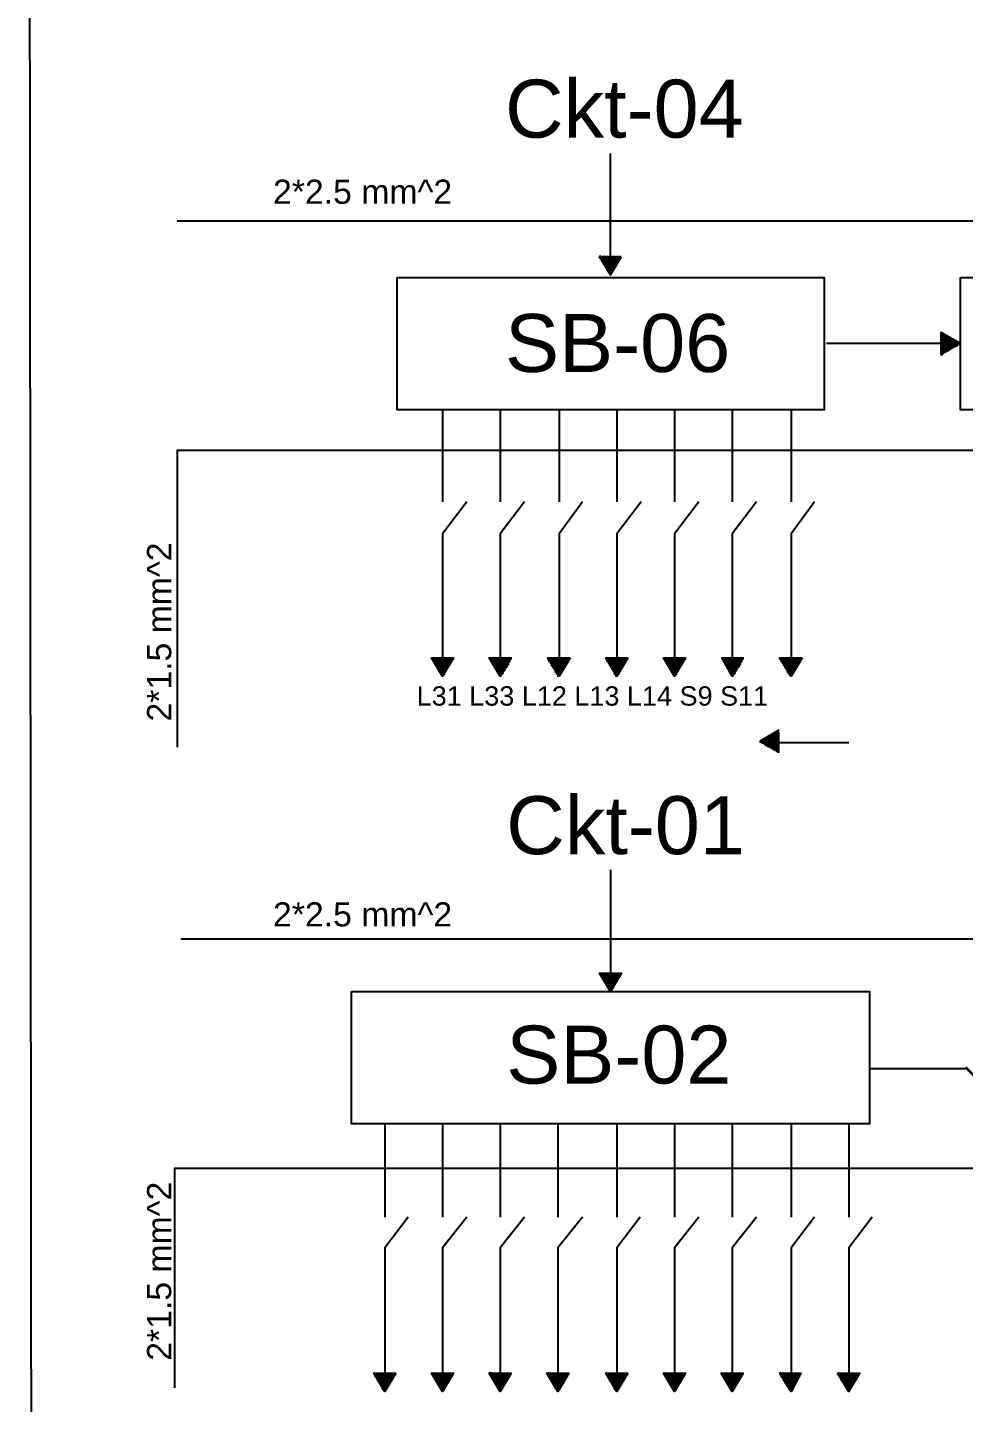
# Model space of a CAD drawing. Header units: inches. Extents: x 603 to 2949, y 241 to 2272.
# Drawn here: x 603 to 990, y 701 to 1270 of the extents above; entities that cross this region are included whole.
import ezdxf

# ---------------------------------------------------------------- set-up
doc = ezdxf.new("R2010")
doc.units = ezdxf.units.IN
doc.header["$MEASUREMENT"] = 0
doc.layers.add('PDF_0', color=7, linetype='Continuous')
doc.layers.add('PDF_Text', color=7, linetype='Continuous')
doc.layers.add('PDF_conduit', color=40, linetype='Continuous', true_color=0xffbf00)
doc.layers.add('PDF_Layer1', color=100, linetype='Continuous', true_color=0x00ff3f)
doc.styles.add('PDF Arial', font='arial.ttf')

msp = doc.modelspace()

# ---------------------------------------------------------------- linework, layer by layer
at = {"layer": 'PDF_0', "lineweight": 25}
msp.add_lwpolyline([(603.01, 2272.08), (2945.66, 2272.08), (2947.69, 241.17), (605.04, 241.17)], close=True, dxfattribs=at)
at = {"layer": 'PDF_conduit', "lineweight": 25}
for points in [[(841.13, 1172.85), (844.18, 1175.39), (841.13, 1172.34), (844.18, 1175.39), (844.18, 1204.33), (844.18, 1218.04)], [(664.95, 1190.11), (1469.7, 1190.11), (1969.3, 1190.11)], [(840.12, 1175.39), (839.61, 1174.88), (840.12, 1175.39), (839.61, 1175.39), (844.18, 1167.77), (844.18, 1168.28)], [(840.12, 1174.88), (840.63, 1175.39), (840.12, 1174.88), (840.63, 1175.39)], [(840.12, 1173.87), (841.64, 1175.39)], [(842.66, 1175.39), (840.63, 1173.36), (842.66, 1175.39), (840.63, 1173.87), (842.15, 1175.39), (840.63, 1173.87), (842.15, 1175.39)], [(840.63, 1173.36), (843.17, 1175.39), (840.63, 1173.36)], [(843.17, 1175.39), (841.13, 1172.85), (843.67, 1175.39), (841.13, 1172.85), (843.67, 1175.39)], [(841.13, 1172.34), (844.69, 1175.39), (841.64, 1172.34), (844.69, 1175.39)], [(841.64, 1171.33), (845.7, 1175.39)], [(846.72, 1175.39), (842.15, 1170.82), (846.72, 1175.39), (842.15, 1171.33), (846.21, 1175.39), (842.15, 1171.33), (846.21, 1175.39)], [(842.15, 1170.82), (847.23, 1175.39), (842.15, 1170.82)], [(847.23, 1175.39), (842.66, 1170.31), (847.74, 1175.39), (842.66, 1170.31), (847.74, 1175.39)], [(842.66, 1170.31), (848.24, 1175.39), (842.66, 1169.8), (848.24, 1175.39), (842.66, 1169.8)], [(843.17, 1169.8), (848.24, 1174.88)], [(847.74, 1174.37), (843.17, 1169.3), (847.74, 1173.87)], [(847.23, 1173.87), (843.17, 1169.3), (847.23, 1173.36)], [(843.17, 1169.3), (846.72, 1172.85)], [(843.17, 1168.79), (846.72, 1172.34)], [(844.18, 1167.77), (848.75, 1175.39)], [(846.21, 1171.83), (843.67, 1168.79), (846.21, 1171.33)], [(843.67, 1168.79), (845.7, 1170.82), (843.67, 1168.79)], [(845.2, 1170.31), (843.67, 1168.28), (845.2, 1169.8)], [(844.69, 1169.3), (843.67, 1168.28), (844.69, 1168.79)], [(988.88, 1139.34), (980.76, 1143.91), (986.85, 1138.32), (981.27, 1143.91)], [(983.81, 1136.8), (980.76, 1139.34), (951.82, 1139.34), (933.54, 1139.34)], [(986.34, 1137.82), (980.76, 1143.4), (986.34, 1137.82)], [(986.34, 1138.32), (980.76, 1143.4)], [(980.76, 1142.89), (986.34, 1137.82), (980.76, 1142.89), (985.84, 1137.82), (980.76, 1142.39), (985.84, 1137.82), (980.76, 1142.39)], [(985.33, 1137.31), (980.76, 1141.88), (985.33, 1137.31), (980.76, 1141.88)], [(980.76, 1140.86), (984.82, 1137.31), (980.76, 1141.37), (985.33, 1137.31), (980.76, 1141.37)], [(984.82, 1136.8), (980.76, 1140.86), (984.82, 1136.8)], [(984.31, 1136.8), (980.76, 1140.36), (984.31, 1136.8), (980.76, 1139.85), (984.31, 1136.8), (980.76, 1139.85)], [(988.38, 1139.34), (987.87, 1139.85), (988.38, 1139.34), (988.88, 1139.34), (980.76, 1134.77), (981.27, 1134.77), (980.76, 1135.28), (981.27, 1134.77)], [(980.76, 1138.83), (983.81, 1136.29), (980.76, 1139.34), (983.81, 1136.29)], [(983.3, 1136.29), (980.76, 1138.83), (983.3, 1136.29), (980.76, 1138.32), (983.3, 1136.29), (980.76, 1138.32)], [(981.78, 1143.4), (986.85, 1138.32), (982.28, 1143.4)], [(986.85, 1138.32), (982.28, 1142.89)], [(982.79, 1142.89), (987.36, 1138.32), (983.3, 1142.39)], [(983.81, 1142.39), (987.36, 1138.83), (984.31, 1141.88)], [(984.82, 1141.88), (987.87, 1138.83), (984.82, 1141.37)], [(985.33, 1141.37), (987.87, 1138.83), (985.84, 1140.86)], [(987.87, 1138.83), (986.34, 1140.86)], [(986.85, 1140.36), (988.38, 1139.34), (987.36, 1140.36)], [(982.79, 1135.79), (980.76, 1137.82), (982.79, 1135.79), (980.76, 1137.82)], [(982.28, 1135.79), (980.76, 1137.31), (982.79, 1135.79), (980.76, 1137.31)], [(982.28, 1135.28), (980.76, 1136.8), (982.28, 1135.79), (980.76, 1136.8)], [(981.78, 1135.28), (980.76, 1136.29), (981.78, 1135.28), (980.76, 1135.79), (981.78, 1135.28), (980.76, 1135.79)], [(981.27, 1135.28), (980.76, 1135.28)], [(2029.72, 1095.17), (706.08, 1095.17), (664.95, 1095.17), (664.95, 972.3)], [(913.74, 979.41), (906.12, 974.84), (906.12, 974.33)], [(913.23, 978.9), (913.74, 977.88), (912.72, 978.9)], [(913.74, 978.39), (913.23, 978.9), (913.74, 978.39), (913.23, 978.9), (913.74, 978.9)], [(913.74, 970.77), (908.15, 975.85), (913.74, 970.27), (908.15, 975.85), (913.74, 970.27), (906.12, 974.84)], [(907.14, 973.82), (906.12, 974.84), (906.63, 974.33)], [(908.66, 972.81), (906.63, 974.84), (908.66, 973.31)], [(908.15, 973.31), (906.63, 974.84), (907.65, 973.82)], [(911.2, 971.79), (907.14, 975.34), (910.69, 971.79)], [(910.19, 972.3), (907.14, 975.34), (909.68, 972.3)], [(907.14, 975.34), (909.17, 972.81)], [(907.65, 975.85), (912.72, 970.77)], [(912.22, 970.77), (907.65, 975.34), (911.71, 971.28), (907.65, 975.34)], [(908.15, 975.85), (913.23, 970.27)], [(909.17, 976.36), (913.74, 971.28), (908.66, 976.36), (913.74, 971.28)], [(908.66, 976.36), (913.74, 970.77), (908.66, 975.85)], [(913.74, 972.3), (909.17, 976.36), (913.74, 971.79), (909.17, 976.36), (913.74, 971.79)], [(909.68, 976.87), (913.74, 972.3), (909.68, 976.87), (913.74, 972.81), (909.68, 976.87), (913.74, 972.81)], [(910.69, 977.37), (913.74, 973.82), (910.19, 977.37)], [(913.74, 973.82), (910.19, 976.87), (913.74, 973.31), (910.19, 976.87)], [(913.74, 974.84), (910.69, 977.37), (913.74, 974.33), (910.69, 977.37), (913.74, 974.33), (942.68, 974.33)], [(911.71, 977.88), (913.74, 975.34), (911.2, 977.88), (913.74, 975.34)], [(911.2, 977.37), (913.74, 974.84), (911.2, 977.37)], [(913.74, 976.36), (911.71, 977.88), (913.74, 975.85), (911.71, 977.88), (913.74, 975.85)], [(913.74, 977.88), (912.72, 978.39), (913.74, 977.37), (912.72, 978.39), (913.74, 976.87), (912.22, 978.39), (913.74, 976.87)], [(912.22, 978.39), (913.74, 976.36), (912.22, 978.39)], [(844.18, 921.52), (844.18, 907.82), (844.18, 878.88), (841.64, 875.83), (844.69, 878.88), (841.64, 875.83), (844.69, 878.88)], [(666.48, 893.09), (1525.55, 893.09), (1984.54, 893.09)], [(844.69, 871.77), (844.18, 871.26), (839.61, 878.88), (840.12, 878.88), (839.61, 878.37)], [(840.12, 878.88), (840.12, 878.37), (840.63, 878.88), (840.12, 878.37), (840.63, 878.88)], [(841.64, 878.88), (840.63, 877.35), (841.64, 878.88), (840.12, 877.86), (841.13, 878.88), (840.12, 877.86), (841.13, 878.88)], [(840.63, 877.35), (842.15, 878.88), (840.63, 877.35), (842.15, 878.88)], [(840.63, 876.84), (842.66, 878.88), (840.63, 876.84)], [(842.66, 878.88), (841.13, 876.84), (843.17, 878.88), (841.13, 876.34), (843.17, 878.88)], [(841.13, 876.34), (843.67, 878.88), (841.13, 876.34), (844.18, 878.88), (841.13, 875.83)], [(845.7, 878.88), (842.15, 874.81), (845.7, 878.88), (841.64, 875.32), (845.2, 878.88), (841.64, 875.32), (845.2, 878.88)], [(842.15, 874.81), (846.21, 878.88), (842.15, 874.81), (846.21, 878.88)], [(842.15, 874.31), (846.72, 878.88), (842.15, 874.31)], [(846.72, 878.88), (842.66, 874.31), (847.23, 878.88), (842.66, 873.8), (847.23, 878.88)], [(842.66, 873.8), (847.74, 878.88), (842.66, 873.8), (848.24, 878.88), (842.66, 873.29)], [(848.24, 878.88), (843.17, 873.29), (848.75, 878.88), (843.17, 873.29)], [(848.75, 878.37), (843.17, 872.78), (848.24, 878.37)], [(848.24, 877.86), (843.17, 872.78), (847.74, 877.35)], [(843.17, 872.78), (847.74, 876.84)], [(847.23, 876.34), (843.67, 872.28), (847.23, 875.83)], [(844.18, 871.26), (848.75, 878.88)], [(846.72, 875.83), (843.67, 872.28), (846.72, 875.32)], [(843.67, 872.28), (846.21, 874.81)], [(846.21, 874.31), (843.67, 871.77), (845.7, 873.8)], [(843.67, 871.77), (845.7, 873.29)], [(844.18, 871.77), (845.2, 872.78), (844.18, 871.26), (844.69, 872.28)], [(991.42, 839.78), (994.98, 836.23), (991.42, 839.78), (994.47, 836.23), (991.42, 839.27), (994.47, 836.23), (991.42, 839.27), (962.48, 839.27), (951.31, 839.27)], [(663.94, 707.26), (663.94, 798.15), (2029.72, 798.15)]]:
    msp.add_lwpolyline(points, dxfattribs=at)
for points in [[(840.12, 1174.37), (841.13, 1175.39), (840.12, 1174.37), (841.64, 1175.39)], [(841.64, 1171.83), (845.2, 1175.39), (841.64, 1171.83), (845.7, 1175.39)]]:
    msp.add_lwpolyline(points, close=True, dxfattribs=at)
at = {"layer": 'PDF_Layer1', "lineweight": 25}
for points in [[(755.84, 1166.76), (932.53, 1166.76), (932.53, 1111.92), (755.84, 1111.92)], [(988.88, 1166.76), (1138.66, 1166.76), (1138.66, 1111.92), (988.88, 1111.92)], [(779.19, 1009.36), (774.62, 1001.75), (770.05, 1009.36)], [(803.06, 1009.36), (798.49, 1001.75), (793.92, 1009.36)], [(794.42, 1008.85), (794.42, 1009.36), (794.42, 1008.85), (794.93, 1009.36)], [(827.43, 1009.36), (822.86, 1001.75), (818.29, 1009.36)], [(851.29, 1009.36), (846.72, 1001.75), (842.15, 1009.36)], [(875.15, 1009.36), (870.58, 1001.75), (866.01, 1009.36)], [(890.38, 1008.85), (890.38, 1009.36), (890.38, 1008.85), (890.89, 1009.36)], [(899.02, 1009.36), (894.45, 1001.75), (890.38, 1009.36)], [(923.39, 1009.36), (918.82, 1001.75), (914.25, 1009.36)], [(737.05, 871.26), (951.31, 871.26), (951.31, 816.43), (737.05, 816.43)], [(755.33, 713.36), (750.76, 705.74), (746.19, 713.36)], [(779.19, 713.36), (774.62, 705.74), (770.05, 713.36)], [(803.06, 713.36), (798.49, 705.74), (793.92, 713.36)], [(826.92, 713.36), (822.35, 705.74), (817.78, 713.36)], [(851.29, 713.36), (846.72, 705.74), (842.15, 713.36)], [(875.15, 713.36), (870.58, 705.74), (866.01, 713.36)], [(867.03, 711.83), (868.55, 713.36), (867.03, 711.83), (869.06, 713.36)], [(868.55, 709.29), (872.61, 713.36), (868.55, 709.29), (873.12, 713.36)], [(899.02, 713.36), (894.45, 705.74), (889.88, 713.36)], [(922.88, 713.36), (918.82, 705.74), (914.25, 713.36)]]:
    msp.add_lwpolyline(points, close=True, dxfattribs=at)
for points in [[(774.62, 1111.92), (774.62, 1073.84)], [(798.49, 1111.92), (798.49, 1073.84)], [(822.86, 1111.92), (822.86, 1073.84)], [(846.72, 1111.92), (846.72, 1073.84)], [(870.58, 1111.92), (870.58, 1073.84)], [(894.45, 1111.92), (894.45, 1073.84)], [(918.82, 1111.92), (918.82, 1073.84)], [(784.78, 1073.84), (774.62, 1060.64), (774.62, 1009.36)], [(808.64, 1073.84), (798.49, 1060.64), (798.49, 1009.36), (795.95, 1006.32), (798.49, 1009.36), (795.95, 1006.82)], [(832.5, 1073.84), (822.86, 1060.64), (822.86, 1009.36), (819.81, 1006.32), (822.86, 1009.36), (819.81, 1006.32), (822.35, 1009.36)], [(856.87, 1073.84), (846.72, 1060.64), (846.72, 1009.36), (843.67, 1006.32), (846.72, 1009.36), (843.67, 1006.32)], [(880.74, 1073.84), (870.58, 1060.64), (870.58, 1009.36), (868.04, 1006.32), (871.09, 1009.36), (868.04, 1006.32)], [(904.6, 1073.84), (894.45, 1060.64), (894.45, 1009.36)], [(928.46, 1073.84), (918.82, 1060.64), (918.82, 1009.36), (915.77, 1006.32), (918.82, 1009.36), (915.77, 1006.32), (918.31, 1009.36)], [(770.05, 1009.36), (770.05, 1009.36)], [(770.05, 1008.85), (770.56, 1009.36), (770.56, 1008.85), (770.56, 1009.36)], [(770.56, 1008.85), (771.07, 1009.36), (770.56, 1008.35), (771.58, 1009.36), (770.56, 1008.35), (771.58, 1009.36)], [(770.56, 1008.35), (772.08, 1009.36), (771.07, 1007.84), (772.08, 1009.36)], [(771.07, 1007.84), (772.59, 1009.36), (771.07, 1007.84)], [(772.59, 1009.36), (771.07, 1007.33), (773.1, 1009.36), (771.07, 1007.33), (773.1, 1009.36)], [(771.58, 1007.33), (773.61, 1009.36), (771.58, 1006.82), (773.61, 1009.36)], [(771.58, 1006.82), (774.11, 1009.36), (771.58, 1006.82), (774.11, 1009.36)], [(771.58, 1006.32), (774.62, 1009.36), (772.08, 1006.32), (775.13, 1009.36), (772.08, 1006.32)], [(775.13, 1009.36), (772.08, 1005.81), (775.64, 1009.36), (772.08, 1005.81), (775.64, 1009.36)], [(772.08, 1005.81), (776.15, 1009.36), (772.59, 1005.3), (776.15, 1009.36)], [(772.59, 1005.3), (776.65, 1009.36), (772.59, 1005.3)], [(776.65, 1009.36), (772.59, 1004.79), (777.16, 1009.36), (772.59, 1004.79), (777.16, 1009.36)], [(773.1, 1004.79), (777.67, 1009.36), (773.1, 1004.28), (777.67, 1009.36)], [(773.1, 1004.28), (778.18, 1009.36), (773.1, 1004.28)], [(778.18, 1009.36), (773.1, 1003.78), (778.68, 1009.36), (773.1, 1003.78)], [(773.61, 1003.78), (779.19, 1009.36), (773.61, 1003.78)], [(779.19, 1008.85), (773.61, 1003.27), (778.68, 1008.85)], [(778.68, 1008.35), (773.61, 1003.27), (778.18, 1007.84)], [(773.61, 1003.27), (778.18, 1007.33)], [(794.42, 1009.36), (794.42, 1009.36)], [(794.93, 1009.36), (794.42, 1008.35), (795.44, 1009.36), (794.42, 1008.35)], [(794.93, 1008.35), (795.95, 1009.36), (794.93, 1008.35)], [(795.95, 1009.36), (794.93, 1007.84), (796.45, 1009.36), (794.93, 1007.84), (796.45, 1009.36)], [(794.93, 1007.33), (796.96, 1009.36), (794.93, 1007.33)], [(796.96, 1009.36), (795.44, 1007.33), (797.47, 1009.36), (795.44, 1007.33)], [(797.47, 1009.36), (795.44, 1006.82), (797.98, 1009.36), (795.44, 1006.82), (797.98, 1009.36)], [(795.95, 1006.32), (798.99, 1009.36), (795.95, 1006.32)], [(798.99, 1009.36), (795.95, 1005.81), (799.5, 1009.36), (795.95, 1005.81)], [(796.45, 1005.81), (800.01, 1009.36), (796.45, 1005.81)], [(800.01, 1009.36), (796.45, 1005.3), (800.52, 1009.36), (796.45, 1005.3), (800.52, 1009.36)], [(796.45, 1004.79), (801.02, 1009.36), (796.45, 1004.79)], [(801.02, 1009.36), (796.96, 1004.79), (801.53, 1009.36), (796.96, 1004.79)], [(801.53, 1009.36), (796.96, 1004.28), (802.04, 1009.36), (796.96, 1004.28), (802.04, 1009.36)], [(796.96, 1003.78), (802.55, 1009.36), (797.47, 1003.78), (802.55, 1009.36)], [(797.47, 1003.78), (803.06, 1009.36), (797.47, 1003.78)], [(797.47, 1003.27), (803.06, 1008.85), (797.47, 1003.27), (802.55, 1008.35)], [(802.55, 1007.84), (797.98, 1003.27), (802.04, 1007.33)], [(818.79, 1009.36), (818.29, 1008.85), (818.79, 1009.36), (818.29, 1008.85), (818.29, 1009.36)], [(818.29, 1008.35), (819.3, 1009.36), (818.79, 1008.35), (819.3, 1009.36)], [(818.79, 1008.35), (819.81, 1009.36), (818.79, 1008.35)], [(819.81, 1009.36), (818.79, 1007.84), (820.32, 1009.36), (818.79, 1007.84), (820.83, 1009.36), (819.3, 1007.33), (820.83, 1009.36)], [(819.3, 1007.33), (821.33, 1009.36), (819.3, 1007.33), (821.33, 1009.36)], [(819.3, 1006.82), (821.84, 1009.36), (819.3, 1006.82)], [(821.84, 1009.36), (819.81, 1006.82), (822.35, 1009.36), (819.81, 1006.82)], [(819.81, 1005.81), (823.36, 1009.36), (820.32, 1005.81), (823.36, 1009.36)], [(820.32, 1005.81), (823.87, 1009.36), (820.32, 1005.81)], [(823.87, 1009.36), (820.32, 1005.3), (824.38, 1009.36), (820.32, 1005.3), (824.89, 1009.36), (820.83, 1004.79), (824.89, 1009.36)], [(820.83, 1004.79), (825.4, 1009.36), (820.83, 1004.79), (825.4, 1009.36)], [(820.83, 1004.28), (825.9, 1009.36), (820.83, 1004.28)], [(825.9, 1009.36), (821.33, 1004.28), (826.41, 1009.36), (821.33, 1003.78), (826.41, 1009.36)], [(821.33, 1003.78), (826.92, 1009.36), (821.33, 1003.78), (826.92, 1009.36)], [(821.33, 1003.27), (826.92, 1008.85), (821.84, 1003.27), (826.41, 1008.35)], [(826.41, 1007.84), (821.84, 1003.27), (825.9, 1007.33)], [(842.15, 1009.36), (842.15, 1009.36)], [(842.15, 1008.85), (842.66, 1009.36), (842.15, 1008.85), (842.66, 1009.36)], [(842.66, 1008.85), (843.17, 1009.36), (842.66, 1008.35), (843.17, 1009.36)], [(842.66, 1008.35), (843.67, 1009.36), (842.66, 1008.35), (843.67, 1009.36)], [(842.66, 1007.84), (844.18, 1009.36), (843.17, 1007.84), (844.18, 1009.36)], [(843.17, 1007.84), (844.69, 1009.36), (843.17, 1007.33), (844.69, 1009.36)], [(843.17, 1007.33), (845.2, 1009.36), (843.17, 1007.33), (845.7, 1009.36), (843.67, 1006.82), (845.7, 1009.36)], [(843.67, 1006.82), (846.21, 1009.36), (843.67, 1006.82), (846.21, 1009.36)], [(844.18, 1006.32), (847.23, 1009.36), (844.18, 1005.81), (847.23, 1009.36)], [(844.18, 1005.81), (847.74, 1009.36), (844.18, 1005.81), (847.74, 1009.36)], [(844.18, 1005.3), (848.24, 1009.36), (844.18, 1005.3)], [(848.24, 1009.36), (844.69, 1005.3), (848.75, 1009.36), (844.69, 1004.79), (848.75, 1009.36)], [(844.69, 1004.79), (849.26, 1009.36), (844.69, 1004.79), (849.77, 1009.36), (845.2, 1004.28), (849.77, 1009.36)], [(845.2, 1004.28), (850.27, 1009.36), (845.2, 1004.28)], [(850.27, 1009.36), (845.2, 1003.78), (850.78, 1009.36), (845.2, 1003.78), (850.78, 1009.36)], [(845.7, 1003.78), (851.29, 1009.36)], [(851.29, 1008.85), (845.7, 1003.27), (850.78, 1008.85)], [(850.78, 1008.35), (845.7, 1003.27), (850.27, 1007.84)], [(845.7, 1003.27), (850.27, 1007.33)], [(866.01, 1009.36), (866.52, 1009.36), (866.01, 1008.85)], [(866.52, 1009.36), (866.52, 1008.85), (867.03, 1009.36), (866.52, 1008.85)], [(867.03, 1009.36), (866.52, 1008.35), (867.54, 1009.36), (866.52, 1008.35), (867.54, 1009.36)], [(867.03, 1008.35), (868.04, 1009.36), (867.03, 1007.84), (868.04, 1009.36)], [(867.03, 1007.84), (868.55, 1009.36), (867.03, 1007.84)], [(868.55, 1009.36), (867.03, 1007.33), (869.06, 1009.36), (867.03, 1007.33)], [(869.06, 1009.36), (867.54, 1007.33), (869.57, 1009.36), (867.54, 1006.82), (869.57, 1009.36)], [(867.54, 1006.82), (870.08, 1009.36), (867.54, 1006.82), (870.58, 1009.36), (867.54, 1006.32)], [(871.09, 1009.36), (868.04, 1005.81), (871.6, 1009.36), (868.04, 1005.81), (871.6, 1009.36)], [(868.04, 1005.81), (872.11, 1009.36), (868.55, 1005.3), (872.11, 1009.36)], [(868.55, 1005.3), (872.61, 1009.36), (868.55, 1005.3)], [(872.61, 1009.36), (868.55, 1004.79), (873.12, 1009.36), (868.55, 1004.79)], [(873.12, 1009.36), (869.06, 1004.79), (873.63, 1009.36), (869.06, 1004.28), (873.63, 1009.36)], [(869.06, 1004.28), (874.14, 1009.36), (869.06, 1004.28)], [(869.06, 1003.78), (874.64, 1009.36), (869.06, 1003.78)], [(874.64, 1009.36), (869.57, 1003.78), (875.15, 1009.36), (869.57, 1003.78)], [(875.15, 1008.85), (869.57, 1003.27), (874.64, 1008.85)], [(874.64, 1008.35), (869.57, 1003.27), (874.14, 1007.84)], [(869.57, 1003.27), (874.14, 1007.33)], [(890.38, 1009.36), (890.38, 1009.36)], [(890.38, 1008.35), (891.4, 1009.36), (890.38, 1008.35)], [(891.4, 1009.36), (890.89, 1008.35), (891.91, 1009.36), (890.89, 1008.35)], [(891.91, 1009.36), (890.89, 1007.84), (892.42, 1009.36), (890.89, 1007.84), (892.42, 1009.36)], [(890.89, 1007.33), (892.92, 1009.36), (891.4, 1007.33), (892.92, 1009.36)], [(891.4, 1007.33), (893.43, 1009.36), (891.4, 1007.33)], [(893.43, 1009.36), (891.4, 1006.82), (893.94, 1009.36), (891.4, 1006.82), (893.94, 1009.36)], [(891.91, 1006.82), (894.45, 1009.36), (891.91, 1006.32), (894.95, 1009.36), (891.91, 1006.32), (894.95, 1009.36)], [(891.91, 1005.81), (895.46, 1009.36), (891.91, 1005.81)], [(895.46, 1009.36), (892.42, 1005.81), (895.97, 1009.36), (892.42, 1005.81)], [(895.97, 1009.36), (892.42, 1005.3), (896.48, 1009.36), (892.42, 1005.3), (896.48, 1009.36)], [(892.42, 1004.79), (896.98, 1009.36), (892.92, 1004.79), (896.98, 1009.36)], [(892.92, 1004.79), (897.49, 1009.36), (892.92, 1004.79)], [(897.49, 1009.36), (892.92, 1004.28), (898, 1009.36), (892.92, 1004.28), (898, 1009.36)], [(893.43, 1003.78), (898.51, 1009.36), (893.43, 1003.78), (899.02, 1009.36), (893.43, 1003.78), (899.02, 1009.36)], [(893.43, 1003.27), (899.02, 1008.85), (893.43, 1003.27), (898.51, 1008.35)], [(898.51, 1007.84), (893.94, 1003.27), (898, 1007.33)], [(914.76, 1009.36), (914.25, 1008.85), (914.76, 1009.36), (914.25, 1008.85), (914.25, 1009.36)], [(914.76, 1008.35), (915.26, 1009.36), (914.76, 1008.35), (915.77, 1009.36), (914.76, 1008.35), (915.77, 1009.36)], [(914.76, 1007.84), (916.28, 1009.36), (914.76, 1007.84), (916.28, 1009.36)], [(915.26, 1007.84), (916.79, 1009.36), (915.26, 1007.33), (916.79, 1009.36)], [(915.26, 1007.33), (917.29, 1009.36), (915.26, 1007.33), (917.29, 1009.36)], [(915.26, 1006.82), (917.8, 1009.36), (915.26, 1006.82)], [(917.8, 1009.36), (915.77, 1006.82), (918.31, 1009.36), (915.77, 1006.82)], [(916.28, 1005.81), (919.32, 1009.36), (916.28, 1005.81), (919.83, 1009.36), (916.28, 1005.81), (919.83, 1009.36)], [(916.28, 1005.3), (920.34, 1009.36), (916.28, 1005.3), (920.34, 1009.36)], [(916.79, 1005.3), (920.85, 1009.36), (916.79, 1004.79), (920.85, 1009.36)], [(916.79, 1004.79), (921.36, 1009.36), (916.79, 1004.79), (921.36, 1009.36)], [(916.79, 1004.28), (921.86, 1009.36), (916.79, 1004.28)], [(921.86, 1009.36), (917.29, 1004.28), (922.37, 1009.36), (917.29, 1003.78), (922.37, 1009.36)], [(917.29, 1003.78), (922.88, 1009.36), (917.29, 1003.78), (922.88, 1009.36)], [(917.29, 1003.27), (923.39, 1008.85)], [(922.88, 1008.85), (917.8, 1003.27), (922.37, 1008.35)], [(922.37, 1007.84), (917.8, 1003.27), (921.86, 1007.33)], [(777.67, 1006.82), (774.11, 1002.76), (777.67, 1006.32)], [(774.11, 1002.76), (777.16, 1005.81), (774.11, 1002.76)], [(776.65, 1005.3), (774.11, 1002.25), (776.65, 1004.79)], [(776.15, 1004.28), (774.11, 1002.25), (776.15, 1003.78)], [(774.62, 1002.25), (775.64, 1003.27)], [(775.64, 1002.76), (774.62, 1001.75), (775.13, 1002.76)], [(775.13, 1002.25), (774.62, 1001.75)], [(802.04, 1006.82), (797.98, 1002.76), (801.53, 1006.32)], [(801.53, 1005.81), (797.98, 1002.76), (801.02, 1005.81)], [(801.02, 1005.3), (797.98, 1002.25), (800.52, 1004.79)], [(800.52, 1004.28), (798.49, 1002.25), (800.01, 1003.78)], [(798.49, 1002.25), (800.01, 1003.27)], [(798.99, 1001.75), (798.49, 1001.75), (799.5, 1002.76), (798.49, 1001.75), (798.99, 1002.25)], [(825.9, 1006.82), (821.84, 1002.76), (825.4, 1006.32)], [(825.4, 1005.81), (821.84, 1002.76), (824.89, 1005.81)], [(824.89, 1005.3), (822.35, 1002.25), (824.38, 1004.79)], [(824.38, 1004.28), (822.35, 1002.25), (823.87, 1003.78)], [(822.35, 1002.25), (823.87, 1003.27)], [(822.35, 1001.75), (823.36, 1002.76), (822.35, 1001.75), (822.86, 1002.25)], [(822.86, 1001.75), (822.86, 1001.75)], [(849.77, 1006.82), (845.7, 1002.76), (849.77, 1006.32)], [(846.21, 1002.76), (849.26, 1005.81), (846.21, 1002.76)], [(848.75, 1005.3), (846.21, 1002.25), (848.75, 1004.79)], [(848.24, 1004.28), (846.21, 1002.25), (848.24, 1003.78)], [(846.21, 1002.25), (847.74, 1003.27)], [(846.21, 1001.75), (847.74, 1002.76)], [(847.23, 1002.76), (846.72, 1001.75), (847.23, 1002.25)], [(846.72, 1001.75), (846.72, 1001.75)], [(873.63, 1006.82), (870.08, 1002.76), (873.63, 1006.32)], [(870.08, 1002.76), (873.12, 1005.81), (870.08, 1002.76)], [(872.61, 1005.3), (870.08, 1002.25), (872.61, 1004.79)], [(870.08, 1002.25), (872.11, 1004.28)], [(872.11, 1003.78), (870.58, 1002.25), (871.6, 1003.27)], [(871.6, 1002.76), (870.58, 1001.75), (871.09, 1002.76)], [(871.09, 1002.25), (870.58, 1001.75)], [(898, 1006.82), (893.94, 1002.76), (897.49, 1006.32)], [(897.49, 1005.81), (893.94, 1002.76), (896.98, 1005.81)], [(893.94, 1002.25), (896.98, 1005.3)], [(896.48, 1004.79), (894.45, 1002.25), (896.48, 1004.28)], [(895.97, 1003.78), (894.45, 1002.25), (895.97, 1003.27)], [(894.95, 1001.75), (894.45, 1001.75), (895.46, 1002.76), (894.45, 1001.75), (894.95, 1002.25)], [(921.86, 1006.82), (917.8, 1002.76), (921.36, 1006.32)], [(917.8, 1002.76), (921.36, 1005.81)], [(918.31, 1002.76), (920.85, 1005.81)], [(920.85, 1005.3), (918.31, 1002.25), (920.34, 1004.79)], [(920.34, 1004.28), (918.31, 1002.25), (919.83, 1003.78)], [(918.31, 1002.25), (919.83, 1003.27)], [(918.31, 1001.75), (919.32, 1002.76), (918.31, 1001.75)], [(918.82, 1002.25), (918.82, 1001.75)], [(750.76, 816.43), (750.76, 777.84)], [(774.62, 816.43), (774.62, 777.84)], [(798.49, 816.43), (798.49, 777.84)], [(822.35, 816.43), (822.35, 777.84)], [(846.72, 816.43), (846.72, 777.84)], [(870.58, 816.43), (870.58, 777.84)], [(894.45, 816.43), (894.45, 777.84)], [(918.82, 816.43), (918.82, 777.84)], [(942.68, 816.43), (942.68, 777.84)], [(760.41, 777.84), (750.76, 765.14), (750.76, 713.36), (747.71, 710.31), (750.76, 713.36), (747.71, 710.82), (750.25, 713.36), (747.71, 710.82), (750.25, 713.36)], [(784.78, 777.84), (774.62, 765.14), (774.62, 713.36), (771.58, 710.31)], [(808.64, 777.84), (798.49, 765.14), (798.49, 713.36)], [(832.5, 777.84), (822.35, 765.14), (822.35, 713.36), (819.81, 710.82), (822.35, 713.36), (819.81, 710.82)], [(856.37, 777.84), (846.72, 765.14), (846.72, 713.36), (843.67, 710.31), (846.72, 713.36), (843.67, 710.82), (846.21, 713.36), (843.67, 710.82), (846.21, 713.36)], [(880.74, 777.84), (870.58, 765.14), (870.58, 713.36), (867.54, 710.31)], [(904.6, 777.84), (894.45, 765.14), (894.45, 713.36), (891.91, 710.82)], [(928.46, 777.84), (918.82, 765.14), (918.82, 713.36), (915.77, 710.31), (918.82, 713.36), (915.77, 710.82), (918.31, 713.36), (915.77, 710.82), (917.8, 713.36)], [(952.33, 777.84), (942.68, 765.14), (942.68, 713.36)], [(746.19, 713.36), (746.7, 713.36), (746.19, 713.36)], [(746.7, 713.36), (746.19, 712.85), (747.21, 713.36), (746.7, 712.85), (747.21, 713.36)], [(746.7, 712.34), (748.22, 713.36), (746.7, 712.34), (747.71, 713.36), (746.7, 712.34), (747.71, 713.36)], [(746.7, 711.83), (748.22, 713.36)], [(747.21, 711.83), (748.73, 713.36), (747.21, 711.83), (749.24, 713.36), (747.21, 711.33), (749.24, 713.36)], [(747.21, 711.33), (749.74, 713.36), (747.21, 711.33), (749.74, 713.36)], [(747.71, 710.31), (751.27, 713.36), (748.22, 710.31), (751.27, 713.36)], [(748.22, 709.8), (752.28, 713.36), (748.22, 709.8), (751.77, 713.36), (748.22, 709.8), (751.77, 713.36)], [(748.22, 709.29), (752.28, 713.36)], [(748.73, 709.29), (752.79, 713.36), (748.73, 709.29), (753.3, 713.36), (748.73, 708.79), (753.3, 713.36)], [(748.73, 708.79), (753.81, 713.36), (748.73, 708.79), (753.81, 713.36)], [(749.24, 707.77), (754.82, 713.36), (749.24, 707.77), (754.82, 713.36), (749.24, 708.28), (754.31, 713.36), (749.24, 708.28), (754.31, 713.36)], [(754.82, 712.85), (749.74, 707.77), (754.31, 712.34)], [(754.31, 711.83), (749.74, 707.26), (753.81, 711.83)], [(753.81, 711.33), (749.74, 707.26), (753.3, 710.82)], [(770.56, 713.36), (770.05, 713.36), (770.56, 713.36), (770.05, 713.36)], [(771.58, 713.36), (770.56, 712.34), (771.58, 713.36), (770.56, 712.85), (771.07, 713.36), (770.56, 712.85), (771.07, 713.36)], [(770.56, 712.34), (772.08, 713.36), (770.56, 712.34)], [(771.07, 712.34), (772.08, 713.36)], [(773.1, 713.36), (771.07, 711.33), (773.1, 713.36), (771.07, 711.83), (772.59, 713.36), (771.07, 711.83), (772.59, 713.36)], [(771.58, 711.33), (773.61, 713.36), (771.58, 711.33), (774.11, 713.36), (771.58, 710.82), (774.11, 713.36)], [(771.58, 710.82), (774.62, 713.36), (771.58, 710.82)], [(775.64, 713.36), (772.08, 709.8), (775.64, 713.36), (772.08, 710.31), (775.13, 713.36), (772.08, 710.31), (775.13, 713.36)], [(772.08, 709.8), (776.15, 713.36), (772.08, 709.8)], [(772.59, 709.8), (776.15, 713.36)], [(777.16, 713.36), (772.59, 708.79), (777.16, 713.36), (772.59, 709.29), (776.65, 713.36), (772.59, 709.29), (776.65, 713.36)], [(772.59, 708.79), (777.67, 713.36), (773.1, 708.79), (778.18, 713.36), (773.1, 708.28), (778.18, 713.36)], [(773.1, 708.28), (778.68, 713.36), (773.1, 708.28)], [(773.1, 707.77), (778.68, 713.36)], [(778.68, 712.34), (773.61, 707.77), (779.19, 713.36), (773.61, 707.77), (778.68, 712.85)], [(777.67, 710.82), (773.61, 707.26), (778.18, 711.83), (773.61, 707.26), (777.67, 711.33)], [(794.93, 713.36), (794.42, 712.85), (794.93, 713.36), (794.42, 713.36), (793.92, 713.36)], [(794.42, 712.85), (795.44, 713.36), (794.42, 712.85)], [(795.44, 713.36), (794.42, 712.34), (795.95, 713.36), (794.93, 712.34), (795.95, 713.36)], [(794.93, 712.34), (796.45, 713.36), (794.93, 711.83), (796.45, 713.36)], [(794.93, 711.83), (796.96, 713.36), (794.93, 711.83)], [(796.96, 713.36), (795.44, 711.33), (797.47, 713.36), (795.44, 711.33), (797.47, 713.36)], [(795.44, 711.33), (797.98, 713.36), (795.44, 710.82), (797.98, 713.36)], [(795.44, 710.82), (798.49, 713.36), (795.95, 710.82)], [(795.95, 710.31), (799.5, 713.36), (795.95, 710.31), (798.99, 713.36), (795.95, 710.31), (798.99, 713.36)], [(799.5, 713.36), (795.95, 709.8), (800.01, 713.36), (796.45, 709.8), (800.01, 713.36)], [(796.45, 709.8), (800.52, 713.36), (796.45, 709.29), (800.52, 713.36)], [(796.45, 709.29), (801.02, 713.36), (796.45, 709.29)], [(796.45, 708.79), (801.02, 713.36)], [(796.96, 708.28), (802.55, 713.36), (796.96, 708.28), (802.04, 713.36), (796.96, 708.79), (801.53, 713.36), (796.96, 708.79), (801.53, 713.36)], [(797.47, 708.28), (802.55, 713.36)], [(797.47, 707.77), (803.06, 713.36), (797.47, 707.77), (803.06, 713.36)], [(802.55, 712.85), (797.47, 707.77), (802.55, 712.34)], [(797.47, 707.26), (802.04, 711.83), (797.47, 707.26)], [(801.53, 711.33), (797.98, 707.26), (801.53, 710.82)], [(819.3, 713.36), (818.29, 712.85), (819.3, 713.36), (818.29, 712.85), (818.79, 713.36), (818.29, 713.36)], [(818.79, 712.34), (820.32, 713.36), (818.79, 712.34), (819.81, 713.36), (818.79, 712.34), (819.81, 713.36)], [(820.32, 713.36), (818.79, 711.83), (820.83, 713.36), (819.3, 711.83), (820.83, 713.36)], [(819.3, 711.33), (821.84, 713.36), (819.3, 711.33), (821.33, 713.36), (819.3, 711.33), (821.33, 713.36)], [(819.3, 710.82), (821.84, 713.36)], [(819.81, 710.31), (822.86, 713.36), (819.81, 710.31), (823.36, 713.36), (819.81, 710.31), (823.36, 713.36)], [(820.32, 709.8), (824.38, 713.36), (820.32, 709.8), (823.87, 713.36), (820.32, 709.8), (823.87, 713.36)], [(824.38, 713.36), (820.32, 709.29), (824.89, 713.36), (820.83, 709.29), (824.89, 713.36)], [(820.83, 708.79), (825.9, 713.36), (820.83, 708.79), (825.4, 713.36), (820.83, 708.79), (825.4, 713.36)], [(820.83, 708.28), (825.9, 713.36)], [(821.33, 708.28), (826.41, 713.36), (821.33, 708.28), (826.41, 713.36)], [(821.33, 707.77), (826.92, 713.36), (821.33, 707.77), (826.92, 713.36)], [(826.92, 712.85), (821.33, 707.77), (826.41, 712.34)], [(826.41, 711.83), (821.84, 707.26), (825.9, 711.83)], [(825.9, 711.33), (821.84, 707.26), (825.4, 710.82)], [(842.15, 713.36), (842.66, 713.36), (842.15, 713.36)], [(842.15, 712.85), (842.66, 713.36)], [(842.66, 712.85), (843.17, 713.36), (842.66, 712.85), (843.17, 713.36)], [(842.66, 712.34), (843.67, 713.36), (842.66, 712.34), (844.18, 713.36), (842.66, 712.34), (844.18, 713.36)], [(845.2, 713.36), (843.17, 711.33), (845.2, 713.36), (843.17, 711.83), (844.69, 713.36), (843.17, 711.83), (844.69, 713.36)], [(843.17, 711.33), (845.7, 713.36), (843.17, 711.33)], [(843.67, 711.33), (845.7, 713.36)], [(843.67, 710.31), (847.23, 713.36), (844.18, 710.31), (847.23, 713.36)], [(844.18, 709.8), (847.74, 713.36), (844.18, 709.8), (848.24, 713.36), (844.18, 709.8), (848.24, 713.36)], [(849.26, 713.36), (844.69, 708.79), (849.26, 713.36), (844.69, 709.29), (848.75, 713.36), (844.69, 709.29), (848.75, 713.36)], [(844.69, 708.79), (849.77, 713.36), (844.69, 708.79)], [(845.2, 708.79), (849.77, 713.36)], [(845.2, 707.77), (850.78, 713.36), (845.2, 707.77), (850.78, 713.36), (845.2, 708.28), (850.27, 713.36), (845.2, 708.28), (850.27, 713.36)], [(850.78, 712.85), (845.7, 707.77), (850.27, 712.34)], [(850.27, 711.83), (845.7, 707.26), (849.77, 711.83)], [(849.77, 711.33), (845.7, 707.26), (849.26, 710.82)], [(866.01, 713.36), (866.52, 713.36), (866.01, 713.36)], [(866.52, 713.36), (866.52, 713.36)], [(867.54, 713.36), (866.52, 712.34), (867.54, 713.36), (866.52, 712.85), (867.03, 713.36), (866.52, 712.85), (867.03, 713.36)], [(866.52, 712.34), (868.04, 713.36), (867.03, 712.34), (868.04, 713.36)], [(869.06, 713.36), (867.03, 711.33), (869.57, 713.36), (867.54, 711.33), (869.57, 713.36)], [(867.54, 711.33), (870.08, 713.36), (867.54, 710.82), (870.08, 713.36)], [(867.54, 710.82), (870.58, 713.36), (867.54, 710.82)], [(871.6, 713.36), (868.04, 709.8), (871.6, 713.36), (868.04, 710.31), (871.09, 713.36), (868.04, 710.31), (871.09, 713.36)], [(868.04, 709.8), (872.11, 713.36), (868.55, 709.8), (872.11, 713.36)], [(873.12, 713.36), (868.55, 708.79), (873.63, 713.36), (869.06, 708.79), (873.63, 713.36)], [(869.06, 708.79), (874.14, 713.36), (869.06, 708.28), (874.14, 713.36)], [(869.06, 708.28), (874.64, 713.36), (869.06, 708.28)], [(869.06, 707.77), (874.64, 713.36)], [(874.64, 712.34), (869.57, 707.77), (875.15, 713.36), (869.57, 707.77), (874.64, 712.85)], [(873.63, 710.82), (869.57, 707.26), (874.14, 711.83), (869.57, 707.26), (873.63, 711.33)], [(889.88, 713.36), (890.38, 713.36), (890.89, 713.36), (890.38, 712.85), (890.89, 713.36)], [(890.38, 712.85), (891.4, 713.36), (890.38, 712.85)], [(890.38, 712.34), (891.4, 713.36)], [(892.42, 713.36), (890.89, 711.83), (892.42, 713.36), (890.89, 712.34), (891.91, 713.36), (890.89, 712.34), (891.91, 713.36)], [(890.89, 711.83), (892.92, 713.36), (890.89, 711.83)], [(892.92, 713.36), (891.4, 711.33), (893.43, 713.36), (891.4, 711.33), (893.94, 713.36), (891.4, 711.33)], [(893.94, 713.36), (891.4, 710.82), (894.45, 713.36), (891.4, 710.82)], [(891.91, 710.31), (895.46, 713.36), (891.91, 710.31), (894.95, 713.36), (891.91, 710.31), (894.95, 713.36)], [(891.91, 709.8), (895.46, 713.36)], [(896.48, 713.36), (892.42, 709.29), (896.48, 713.36), (892.42, 709.8), (895.97, 713.36), (892.42, 709.8), (895.97, 713.36)], [(892.42, 709.29), (896.98, 713.36), (892.42, 709.29)], [(896.98, 713.36), (892.92, 708.79), (897.49, 713.36), (892.92, 708.79), (898, 713.36), (892.92, 708.79)], [(898, 713.36), (892.92, 708.28), (898.51, 713.36), (892.92, 708.28)], [(893.43, 708.28), (898.51, 713.36)], [(893.43, 707.77), (899.02, 713.36), (893.43, 707.77), (899.02, 713.36)], [(899.02, 712.85), (893.43, 707.77), (898.51, 712.34)], [(893.43, 707.26), (898, 711.83), (893.94, 707.26), (897.49, 711.33)], [(914.25, 713.36), (914.76, 713.36), (914.25, 713.36)], [(914.76, 713.36), (914.25, 712.85), (915.26, 713.36), (914.25, 712.85)], [(914.76, 712.85), (915.26, 713.36)], [(914.76, 712.34), (916.28, 713.36), (914.76, 712.34), (915.77, 713.36), (914.76, 712.34), (915.77, 713.36)], [(916.28, 713.36), (914.76, 711.83), (916.79, 713.36), (915.26, 711.83), (916.79, 713.36)], [(915.26, 711.33), (917.8, 713.36), (915.26, 711.33), (917.29, 713.36), (915.26, 711.33), (917.29, 713.36)], [(915.77, 710.31), (919.32, 713.36), (915.77, 710.31)], [(916.28, 710.31), (919.32, 713.36)], [(916.28, 709.8), (920.34, 713.36), (916.28, 709.8), (919.83, 713.36), (916.28, 709.8), (919.83, 713.36)], [(920.34, 713.36), (916.28, 709.29), (920.85, 713.36), (916.79, 709.29), (920.85, 713.36)], [(916.79, 708.79), (921.86, 713.36), (916.79, 708.79), (921.36, 713.36), (916.79, 708.79), (921.36, 713.36)], [(916.79, 708.28), (922.37, 713.36), (917.29, 708.28), (922.37, 713.36)], [(917.29, 708.28), (922.88, 713.36), (917.29, 707.77), (922.88, 713.36), (917.29, 707.77), (922.88, 712.85)], [(917.8, 707.77), (922.37, 712.34)], [(922.37, 711.83), (917.8, 707.26), (921.86, 711.83)], [(921.86, 711.33), (917.8, 707.26), (921.36, 710.82)], [(938.11, 713.36), (938.62, 713.36), (938.11, 713.36)], [(938.11, 712.85), (939.13, 713.36), (938.62, 712.85), (939.13, 713.36)], [(942.68, 706.25), (942.68, 705.74), (938.11, 713.36)], [(938.62, 712.85), (939.63, 713.36), (938.62, 712.34), (939.63, 713.36)], [(938.62, 712.34), (940.14, 713.36), (938.62, 712.34), (940.14, 713.36)], [(941.16, 713.36), (939.13, 711.33), (941.16, 713.36), (939.13, 711.83), (940.65, 713.36), (939.13, 711.83), (940.65, 713.36)], [(939.13, 711.33), (941.66, 713.36), (939.63, 711.33), (941.66, 713.36)], [(943.19, 713.36), (940.14, 710.31), (943.19, 713.36), (939.63, 710.31), (942.68, 713.36), (939.63, 710.82), (942.17, 713.36), (939.63, 710.82), (942.17, 713.36)], [(940.14, 710.31), (943.7, 713.36), (940.14, 709.8), (943.7, 713.36)], [(940.14, 709.8), (944.2, 713.36), (940.14, 709.8), (944.2, 713.36)], [(945.22, 713.36), (940.65, 708.79), (945.22, 713.36), (940.65, 709.29), (944.71, 713.36), (940.65, 709.29), (944.71, 713.36)], [(940.65, 708.79), (945.73, 713.36), (940.65, 708.79)], [(941.16, 708.79), (945.73, 713.36)], [(946.74, 712.85), (941.66, 707.77), (947.25, 713.36), (941.16, 707.77), (946.74, 713.36), (941.16, 708.28), (946.23, 713.36), (941.16, 708.28), (946.23, 713.36)], [(941.66, 707.77), (946.74, 712.34)], [(945.73, 710.82), (941.66, 707.26), (946.23, 711.83), (941.66, 707.26), (945.73, 711.33)], [(942.68, 705.74), (947.25, 713.36)], [(753.3, 710.31), (749.74, 706.76), (752.79, 709.8)], [(752.79, 709.29), (750.25, 706.76), (752.28, 709.29)], [(750.25, 706.76), (752.28, 708.79)], [(751.77, 708.28), (750.25, 706.25), (751.77, 707.77)], [(751.27, 707.26), (750.25, 706.25), (751.27, 706.76)], [(750.25, 706.25), (750.76, 706.25), (750.76, 705.74)], [(777.16, 710.31), (774.11, 706.76), (777.16, 709.8)], [(774.11, 706.76), (776.65, 709.29), (774.11, 706.76), (776.15, 708.79)], [(776.15, 708.28), (774.11, 706.25), (775.64, 707.77)], [(774.11, 706.25), (775.64, 707.26)], [(775.13, 706.76), (774.62, 706.25), (775.13, 706.25)], [(774.62, 705.74), (774.62, 706.25)], [(801.02, 710.31), (797.98, 706.76), (801.02, 709.8)], [(797.98, 706.76), (800.52, 709.29), (797.98, 706.76), (800.01, 708.79)], [(797.98, 706.25), (800.01, 708.28)], [(799.5, 707.77), (798.49, 706.25), (799.5, 707.26)], [(798.99, 706.76), (798.49, 706.25), (798.99, 706.25)], [(798.49, 705.74), (798.49, 706.25)], [(825.4, 710.31), (821.84, 706.76), (824.89, 709.8)], [(824.89, 709.29), (821.84, 706.76), (824.38, 709.29)], [(822.35, 706.76), (824.38, 708.79)], [(823.87, 708.28), (822.35, 706.25), (823.87, 707.77)], [(823.36, 707.26), (822.35, 706.25), (823.36, 706.76)], [(822.35, 706.25), (822.86, 706.25), (822.35, 705.74)], [(849.26, 710.31), (845.7, 706.76), (848.75, 709.8)], [(848.75, 709.29), (846.21, 706.76), (848.24, 709.29)], [(846.21, 706.76), (848.24, 708.79)], [(847.74, 708.28), (846.21, 706.25), (847.74, 707.77)], [(847.23, 707.26), (846.21, 706.25), (847.23, 706.76)], [(846.72, 706.25), (846.72, 705.74)], [(873.12, 710.31), (870.08, 706.76), (873.12, 709.8)], [(870.08, 706.76), (872.61, 709.29), (870.08, 706.76), (872.11, 708.79)], [(872.11, 708.28), (870.08, 706.25), (871.6, 707.77)], [(871.6, 707.26), (870.58, 706.25), (871.09, 706.76)], [(871.09, 706.25), (870.58, 706.25), (870.58, 705.74)], [(893.94, 707.26), (897.49, 710.82)], [(896.98, 710.31), (893.94, 706.76), (896.98, 709.8)], [(893.94, 706.76), (896.48, 709.29), (893.94, 706.76), (895.97, 708.79)], [(895.97, 708.28), (894.45, 706.25), (895.46, 707.77)], [(895.46, 707.26), (894.45, 706.25), (894.95, 706.76)], [(894.95, 706.25), (894.45, 706.25), (894.45, 705.74)], [(921.36, 710.31), (917.8, 706.76), (920.85, 709.8)], [(917.8, 706.76), (920.85, 709.29)], [(920.34, 709.29), (918.31, 706.76), (920.34, 708.79)], [(919.83, 708.28), (918.31, 706.25), (919.83, 707.77)], [(919.32, 707.26), (918.31, 706.25), (919.32, 706.76)], [(918.31, 706.25), (918.82, 706.25), (918.31, 705.74)], [(941.66, 706.76), (945.22, 710.31)], [(945.22, 709.8), (942.17, 706.76), (944.71, 709.29), (942.17, 706.76), (944.2, 708.79)], [(943.7, 708.28), (942.17, 706.25), (943.7, 707.77)], [(943.19, 707.26), (942.17, 706.25), (943.19, 706.76)]]:
    msp.add_lwpolyline(points, dxfattribs=at)

# ---------------------------------------------------------------- texts
at = {"layer": 'PDF_Text', "attachment_point": 7, "style": 'PDF Arial'}
for s, insert, char_height in [('Ckt-04', (800.52, 1224.23), 24), ('2*2.5 mm^ 2', (704.56, 1197.05), 9.9997), ('SB-06', (800.52, 1127.25), 24), ('L31 L33 L12 L13 L14 S9 S11', (763.96, 989.42), 7.9997), ('Ckt-01', (801.02, 927.72), 24), ('2*2.5 mm^ 2', (704.56, 898), 9.9997), ('SB-02', (801.02, 832.77), 24)]:
    msp.add_mtext(s, dxfattribs=dict(at, insert=insert, char_height=char_height))
at = {"layer": 'PDF_Text', "char_height": 9.9997, "attachment_point": 7, "rotation": 90, "style": 'PDF Arial'}
for insert in [(662.59, 982.96), (662.59, 718.43)]:
    msp.add_mtext('2*1.5 mm^ 2', dxfattribs=dict(at, insert=insert))

doc.saveas('drawing.dxf')
